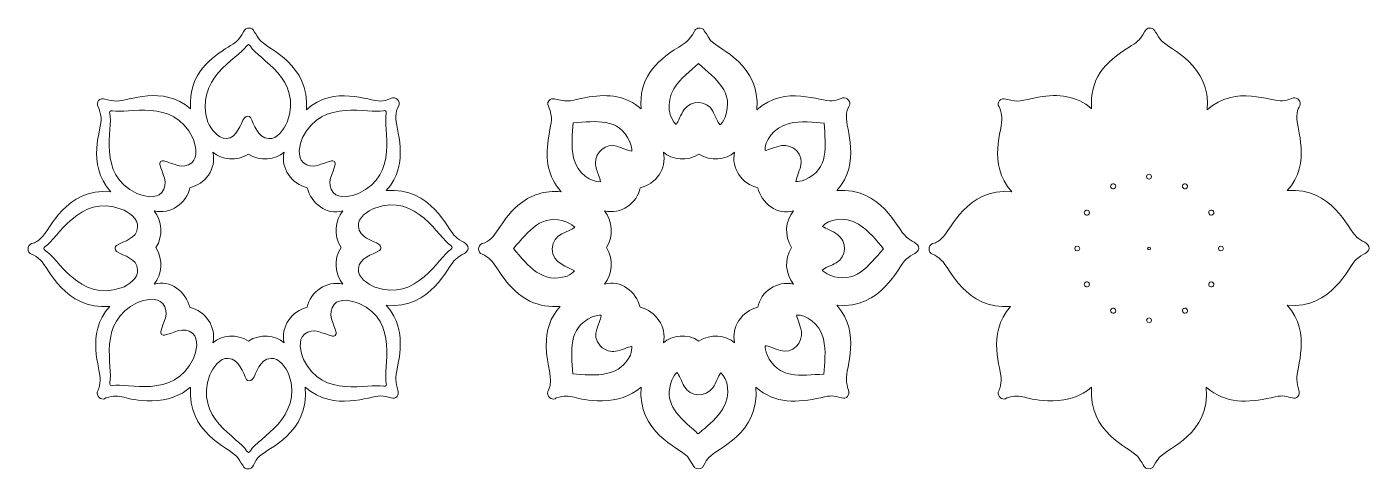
# Model space of a CAD drawing. Header units: inches. Extents: x -1 to 1298, y 1 to 431.
import ezdxf

# ---------------------------------------------------------------- set-up
doc = ezdxf.new("R2010")
doc.units = ezdxf.units.IN
doc.header["$MEASUREMENT"] = 0
doc.layers.add('_U+0421_U+043B_U+043E_U+0439 1', color=7, linetype='Continuous')

msp = doc.modelspace()

# ---------------------------------------------------------------- linework, layer by layer
at = {"layer": '_U+0421_U+043B_U+043E_U+0439 1', "color": 1, "lineweight": 9, "true_color": 0xff0000}
for points, knots in [([(414, 227.2), (405.6, 234.7), (390.7, 275.7), (346.8, 272), (371.1, 299), (355.2, 332.6), (356.1, 343.8), (356.1, 347.5), (357.1, 351.3), (358.9, 354.1), (360.8, 358.7), (356.1, 363.4), (351.5, 361.5), (347.7, 359.7), (344, 358.7), (341.2, 358.7), (330, 358.7), (296.4, 374.6), (269.4, 350.3), (273.1, 394.2), (233, 408.2), (224.6, 417.5), (222.7, 420.3), (220.9, 423.1), (219, 425.9), (217.1, 430.6), (210.6, 430.6), (208.7, 425.9), (204.1, 417.5), (200.3, 414.7), (193.8, 411), (178.9, 401.6), (154.6, 385.8), (157.4, 351.3), (130.4, 374.6), (96.8, 358.7), (85.6, 358.7), (82.8, 358.7), (78.1, 359.7), (74.4, 360.6), (69.7, 362.5), (65.1, 357.8), (67.9, 353.1), (69.7, 350.3), (69.7, 346.6), (70.7, 342.9), (71.6, 331.7), (55.7, 298.1), (80, 271), (36.2, 274.8), (21.2, 233.7), (12.8, 226.3), (10, 223.5), (7.2, 221.6), (3.5, 220.7), (-1.2, 218.8), (-1.2, 212.3), (3.5, 210.4), (6.3, 209.5), (9.1, 207.6), (11.9, 204.8), (20.3, 197.3), (35.2, 156.3), (79.1, 160), (54.8, 133), (70.7, 99.4), (69.7, 88.2), (69.7, 80.7), (66.9, 77.9), (66.9, 76.1), (66.9, 71.4), (72.5, 68.6), (75.3, 71.4), (91, 76.6), (91, 68.6), (120.1, 68.6), (135, 68.6), (147.2, 73.3), (157.4, 81.7), (153.7, 37.8), (193.8, 23.8), (202.2, 14.5), (204.1, 11.7), (205.9, 8.9), (207.8, 6.1), (209.7, 1.4), (216.2, 1.4), (218.1, 6.1), (219.9, 9.8), (221.8, 12.6), (223.7, 14.5), (232.1, 22.9), (272.2, 36.9), (268.4, 81.7), (296.4, 57.4), (331, 73.3), (341.2, 73.3), (344.9, 73.3), (347.7, 72.3), (351.5, 71.4), (356.1, 69.5), (359.9, 74.2), (358, 78.9), (357.1, 82.6), (356.1, 85.4), (356.1, 89.1), (355.2, 100.3), (371.1, 133.9), (346.8, 161), (390.7, 157.2), (405.6, 198.3), (414, 205.7), (416.8, 207.6), (419.6, 210.4), (422.4, 211.3), (424.2, 212.3), (426.1, 214.1), (426.1, 216), (426.1, 221.9), (418.5, 222.7), (414, 227.2)], [0, 0, 0, 0, 1, 1, 1, 2, 2, 2, 3, 3, 3, 4, 4, 4, 5, 5, 5, 6, 6, 6, 7, 7, 7, 8, 8, 8, 9, 9, 9, 10, 10, 10, 11, 11, 11, 12, 12, 12, 13, 13, 13, 14, 14, 14, 15, 15, 15, 16, 16, 16, 17, 17, 17, 18, 18, 18, 19, 19, 19, 20, 20, 20, 21, 21, 21, 22, 22, 22, 23, 23, 23, 24, 24, 24, 25, 25, 25, 26, 26, 26, 27, 27, 27, 28, 28, 28, 29, 29, 29, 30, 30, 30, 31, 31, 31, 32, 32, 32, 33, 33, 33, 34, 34, 34, 35, 35, 35, 36, 36, 36, 37, 37, 37, 38, 38, 38, 39, 39, 39, 40, 40, 40, 40]), ([(850.1, 227.2), (840.9, 235.3), (826.4, 275.7), (782.9, 272), (807.1, 299), (791.3, 332.6), (792.2, 343.8), (792.2, 353.4), (796.9, 353.5), (795.1, 358.2), (794.6, 359.3), (794, 360.1), (793.1, 360.8), (788.7, 364.1), (786.2, 359.4), (778.4, 358.8), (767.4, 357.9), (733, 375.1), (705.5, 350.3), (709.2, 394.2), (669.1, 408.2), (660.7, 417.5), (653.5, 428.3), (654.3, 427.7), (653, 428.5), (650.2, 430.3), (646.2, 429.4), (644.8, 425.9), (640.2, 417.5), (636.4, 414.7), (629.9, 411), (606.1, 396.1), (591.2, 379.9), (593.5, 351.3), (579.1, 363.7), (562.1, 365.8), (543.3, 362.7), (524.1, 359.6), (525.4, 356.9), (510.5, 360.6), (509.9, 360.8), (509.3, 361), (508.7, 361), (506.2, 361.2), (503.9, 359.6), (503.3, 357.3), (502.4, 354.3), (504.5, 353.4), (505.4, 349.6), (508.2, 338.7), (505.9, 337.8), (503.5, 321.2), (500.8, 302.3), (503.1, 285.5), (516.1, 271), (500.1, 272.4), (486.3, 268), (474.3, 257.7), (455.7, 241.7), (453.6, 224.2), (439.6, 220.7), (434.9, 218.8), (434.9, 212.3), (439.6, 210.4), (442.8, 209.3), (445.6, 207.2), (448, 204.8), (454.1, 199.3), (463.8, 175.7), (485.9, 165.1), (495.2, 160.6), (505.1, 159.2), (515.1, 160), (505.5, 149.3), (501.4, 136.6), (501.6, 121.9), (501.9, 101.1), (509.2, 91.3), (503.9, 78.8), (503.6, 78), (503, 76.8), (503, 76.1), (503, 71.4), (508.6, 68.6), (511.4, 71.4), (527.1, 76.6), (527, 68.6), (556.2, 68.6), (570.5, 68.6), (582.8, 72.9), (593.5, 81.7), (589.8, 37.8), (629.9, 23.8), (638.3, 14.5), (645.3, 3.9), (644.9, 3.9), (646.7, 3.1), (649.4, 1.9), (652.9, 2.9), (654.1, 6.1), (655.8, 9.4), (657.4, 11.9), (659, 13.7), (666.9, 22.6), (708.3, 36.1), (704.5, 81.7), (723.6, 65.2), (744.8, 66.6), (767.4, 71.6), (778.5, 74), (778.5, 73.7), (787.6, 71.4), (792.2, 69.5), (795.9, 74.2), (794.1, 78.9), (793.2, 82.6), (792.2, 85.4), (792.2, 89.1), (791.3, 100.3), (807.1, 133.9), (782.9, 161), (826.7, 157.2), (841.7, 198.3), (850.1, 205.7), (852.9, 207.6), (855.7, 210.4), (858.5, 211.3), (860.2, 212.2), (862.2, 214.1), (862.2, 216), (862.2, 221.9), (854.6, 222.7), (850.1, 227.2)], [0, 0, 0, 0, 1, 1, 1, 2, 2, 2, 3, 3, 3, 4, 4, 4, 5, 5, 5, 6, 6, 6, 7, 7, 7, 8, 8, 8, 9, 9, 9, 10, 10, 10, 11, 11, 11, 12, 12, 12, 13, 13, 13, 14, 14, 14, 15, 15, 15, 16, 16, 16, 17, 17, 17, 18, 18, 18, 19, 19, 19, 20, 20, 20, 21, 21, 21, 22, 22, 22, 23, 23, 23, 24, 24, 24, 25, 25, 25, 26, 26, 26, 27, 27, 27, 28, 28, 28, 29, 29, 29, 30, 30, 30, 31, 31, 31, 32, 32, 32, 33, 33, 33, 34, 34, 34, 35, 35, 35, 36, 36, 36, 37, 37, 37, 38, 38, 38, 39, 39, 39, 40, 40, 40, 41, 41, 41, 42, 42, 42, 43, 43, 43, 44, 44, 44, 44]), ([(1298.3, 216), (1298.3, 214.1), (1296.3, 212.2), (1294.5, 211.3), (1291.7, 210.4), (1288.9, 207.6), (1286.1, 205.7), (1277.7, 198.3), (1262.8, 157.2), (1219, 161), (1243.2, 133.9), (1227.4, 100.3), (1228.3, 89.1), (1228.3, 85.4), (1229.2, 82.6), (1230.2, 78.9), (1232, 74.2), (1228.3, 69.5), (1223.6, 71.4), (1214.5, 73.7), (1214.6, 74), (1203.5, 71.6), (1180.9, 66.6), (1159.6, 65.2), (1140.6, 81.7), (1144.4, 36.1), (1103, 22.6), (1095.1, 13.7), (1093.5, 11.9), (1091.9, 9.4), (1090.2, 6.1), (1088.9, 2.9), (1085.5, 1.9), (1082.8, 3.1), (1080.9, 3.9), (1081.4, 3.9), (1074.4, 14.5), (1066, 23.8), (1025.9, 37.8), (1029.6, 81.7), (1018.9, 72.9), (1006.6, 68.6), (992.3, 68.6), (963.2, 68.6), (963.1, 76.6), (947.5, 71.4), (944.7, 68.6), (939.1, 71.4), (939.1, 76.1), (939.1, 77.9), (941.9, 80.7), (941.9, 88.2), (942.8, 99.4), (927, 133), (951.2, 160), (907.4, 156.3), (892.5, 197.3), (884.1, 204.8), (881.3, 207.6), (878.5, 209.5), (875.7, 210.4), (871, 212.3), (871, 218.8), (875.7, 220.7), (879.4, 221.6), (882.2, 223.5), (885, 226.3), (893.4, 233.7), (908.3, 274.8), (952.2, 271), (927.9, 298.1), (943.8, 331.7), (942.8, 342.9), (941.9, 346.6), (941.9, 350.3), (940, 353.1), (937.2, 357.8), (941.9, 362.5), (946.6, 360.6), (961, 357), (959.7, 359.3), (978.3, 362.5), (997.5, 365.9), (1014.8, 364), (1029.6, 351.3), (1027.3, 379.9), (1042.2, 396.1), (1066, 411), (1072.5, 414.7), (1076.2, 417.5), (1080.9, 425.9), (1082.3, 429.4), (1086.3, 430.3), (1089, 428.5), (1090.4, 427.7), (1089.6, 428.3), (1096.8, 417.5), (1105.2, 408.2), (1145.3, 394.2), (1141.5, 350.3), (1169.1, 375.1), (1203.5, 357.9), (1214.5, 358.8), (1222.3, 359.4), (1224.8, 364.1), (1229.2, 360.8), (1230, 360.1), (1230.7, 359.3), (1231.1, 358.2), (1233, 353.5), (1228.3, 353.4), (1228.3, 343.8), (1227.4, 332.6), (1243.2, 299), (1219, 272), (1262.5, 275.7), (1277, 235.3), (1286.1, 227.2), (1290.7, 222.7), (1298.3, 221.9), (1298.3, 216)], [0, 0, 0, 0, 1, 1, 1, 2, 2, 2, 3, 3, 3, 4, 4, 4, 5, 5, 5, 6, 6, 6, 7, 7, 7, 8, 8, 8, 9, 9, 9, 10, 10, 10, 11, 11, 11, 12, 12, 12, 13, 13, 13, 14, 14, 14, 15, 15, 15, 16, 16, 16, 17, 17, 17, 18, 18, 18, 19, 19, 19, 20, 20, 20, 21, 21, 21, 22, 22, 22, 23, 23, 23, 24, 24, 24, 25, 25, 25, 26, 26, 26, 27, 27, 27, 28, 28, 28, 29, 29, 29, 30, 30, 30, 31, 31, 31, 32, 32, 32, 33, 33, 33, 34, 34, 34, 35, 35, 35, 36, 36, 36, 37, 37, 37, 38, 38, 38, 39, 39, 39, 40, 40, 40, 40]), ([(211.5, 411.9), (212.5, 413.8), (214.3, 413.8), (215.3, 411.9), (222.7, 398.9), (266.6, 380.2), (250.7, 338.2), (247.9, 331.7), (241.4, 321.4), (233, 322.4), (221.8, 323.3), (219, 336.3), (215.3, 342.9), (214.3, 344.7), (211.5, 344.7), (209.7, 342.9), (205, 336.3), (203.1, 323.3), (191.9, 322.4), (183.6, 322.4), (177, 331.7), (174.2, 338.2), (160.2, 380.2), (203.1, 399.8), (211.5, 411.9)], [0, 0, 0, 0, 1, 1, 1, 2, 2, 2, 3, 3, 3, 4, 4, 4, 5, 5, 5, 6, 6, 6, 7, 7, 7, 8, 8, 8, 8]), ([(649.1, 395), (666, 379.8), (683.9, 367.7), (674.7, 343.1), (673.2, 339.5), (671.1, 336.7), (669.8, 335.6), (667.7, 337.6), (665.1, 344.9), (662.8, 349.1), (656.9, 360), (641.6, 359.5), (635.2, 350.4), (631.6, 345.4), (629.6, 339), (627.4, 335.9), (620.7, 341.5), (617, 356.8), (625.3, 370.7), (631.2, 380.7), (641.8, 388.7), (649.1, 395)], [0, 0, 0, 0, 1, 1, 1, 2, 2, 2, 3, 3, 3, 4, 4, 4, 5, 5, 5, 6, 6, 6, 7, 7, 7, 7]), ([(79.1, 346.6), (78.1, 348.5), (79.1, 349.4), (81.9, 349.4), (95.9, 345.7), (140.6, 362.5), (159.3, 323.3), (162.1, 316.8), (164.9, 304.6), (158.4, 299), (150, 291.6), (139.7, 299), (131.3, 300.9), (129.4, 301.8), (126.6, 299), (127.6, 297.2), (129.4, 289.7), (136.9, 278.5), (129.4, 270.1), (123.8, 263.6), (112.7, 266.4), (105.2, 269.2), (66, 287.8), (82.8, 332.6), (79.1, 346.6)], [0, 0, 0, 0, 1, 1, 1, 2, 2, 2, 3, 3, 3, 4, 4, 4, 5, 5, 5, 6, 6, 6, 7, 7, 7, 8, 8, 8, 8]), ([(344, 349.4), (345.9, 350.3), (346.8, 349.4), (346.8, 346.6), (343.1, 332.6), (359.9, 287.8), (319.8, 269.2), (313.2, 266.4), (301.1, 263.6), (295.5, 270.1), (288, 278.5), (295.5, 289.7), (297.4, 297.2), (298.3, 299), (295.5, 301.8), (293.6, 300.9), (285.2, 299), (275, 291.6), (266.6, 299), (260, 304.6), (262.8, 316.8), (265.6, 323.3), (285.2, 362.5), (330, 345.7), (344, 349.4)], [0, 0, 0, 0, 1, 1, 1, 2, 2, 2, 3, 3, 3, 4, 4, 4, 5, 5, 5, 6, 6, 6, 7, 7, 7, 8, 8, 8, 8]), ([(549.3, 298.5), (549.3, 295), (551.1, 290.1), (552.3, 286.9), (552.9, 285.1), (553.9, 282.3), (554.2, 280.6), (545.6, 279.8), (532.1, 288.1), (528.1, 303.7), (525.3, 315), (527.1, 328.1), (527.8, 337.8), (550.2, 338.9), (571.6, 343.2), (582.6, 319.2), (584.1, 315.5), (584.6, 312), (584.4, 310.3), (581.6, 310.3), (574.5, 313.7), (569.9, 315), (559.6, 318.1), (549.3, 309.9), (549.3, 298.5)], [0, 0, 0, 0, 1, 1, 1, 2, 2, 2, 3, 3, 3, 4, 4, 4, 5, 5, 5, 6, 6, 6, 7, 7, 7, 8, 8, 8, 8]), ([(770.7, 337.3), (771.9, 314.6), (776, 293.4), (752.1, 282.5), (748.5, 281.1), (745, 280.6), (743.3, 280.7), (743.3, 283.5), (746.6, 290.6), (747.9, 295.2), (751.4, 306.9), (740.6, 317.5), (729.3, 315.7), (723.3, 314.6), (717.4, 311.5), (713.6, 310.9), (712.8, 319.5), (721, 333.1), (736.7, 337), (747.9, 339.8), (761, 338), (770.7, 337.3)], [0, 0, 0, 0, 1, 1, 1, 2, 2, 2, 3, 3, 3, 4, 4, 4, 5, 5, 5, 6, 6, 6, 7, 7, 7, 7]), ([(247.9, 124.6), (239.5, 132), (224.6, 133.9), (213.4, 126.4), (202.2, 133.9), (187.3, 132), (178.9, 124.6), (182.6, 140.4), (171.4, 155.4), (156.5, 159.1), (152.8, 174), (137.8, 186.1), (122, 181.5), (129.4, 190.8), (131.3, 204.8), (123.8, 216.9), (123.8, 216.9), (123.8, 216.9), (123.8, 216.9), (131.3, 228.1), (129.4, 243.1), (122, 252.4), (137.8, 248.7), (153.7, 259.8), (156.5, 274.8), (171.4, 278.5), (182.6, 292.5), (178.9, 309.3), (187.3, 301.8), (202.2, 300), (213.4, 307.4), (224.6, 300), (239.5, 301.8), (247.9, 309.3), (244.2, 293.4), (255.4, 278.5), (270.3, 274.8), (274, 259.8), (289, 247.7), (304.8, 252.4), (297.4, 243.1), (295.5, 229.1), (303, 216.9), (303, 216.9), (303, 216.9), (303, 216.9), (295.5, 205.7), (297.4, 190.8), (304.8, 181.5), (289, 185.2), (273.1, 174), (270.3, 159.1), (255.4, 155.4), (244.2, 140.4), (247.9, 124.6)], [0, 0, 0, 0, 1, 1, 1, 2, 2, 2, 3, 3, 3, 4, 4, 4, 5, 5, 5, 6, 6, 6, 7, 7, 7, 8, 8, 8, 9, 9, 9, 10, 10, 10, 11, 11, 11, 12, 12, 12, 13, 13, 13, 14, 14, 14, 15, 15, 15, 16, 16, 16, 17, 17, 17, 18, 18, 18, 18]), ([(684, 124.6), (675.5, 132.2), (660.5, 133.8), (649.5, 126.4), (638.3, 133.9), (623.4, 132.1), (615, 124.6), (618.7, 140.4), (607.5, 155.4), (592.6, 159.1), (588.8, 174.3), (573.7, 186.1), (558.1, 181.5), (565.7, 191.1), (567.2, 205.1), (559.9, 216.9), (567.4, 228.1), (565.6, 243), (558.1, 252.4), (573.9, 248.7), (589.8, 259.8), (592.6, 274.8), (607.7, 278.5), (618.7, 292.6), (615, 309.3), (623.4, 301.8), (638.3, 300), (649.5, 307.4), (660.7, 300), (675.6, 301.8), (684, 309.3), (680.3, 293.6), (691.2, 278.6), (706.4, 274.8), (710.1, 259.8), (725.1, 247.7), (740.9, 252.4), (733.2, 242.7), (731.8, 228.7), (739, 216.9), (731.7, 205.9), (733.3, 191), (740.9, 181.5), (725, 185.2), (709.2, 174), (706.4, 159.1), (691.5, 155.4), (680.3, 140.4), (684, 124.6)], [0, 0, 0, 0, 1, 1, 1, 2, 2, 2, 3, 3, 3, 4, 4, 4, 5, 5, 5, 6, 6, 6, 7, 7, 7, 8, 8, 8, 9, 9, 9, 10, 10, 10, 11, 11, 11, 12, 12, 12, 13, 13, 13, 14, 14, 14, 15, 15, 15, 16, 16, 16, 16]), ([(16.6, 214.1), (14.7, 215.1), (14.7, 216.9), (16.6, 217.9), (28.7, 225.3), (49.2, 269.2), (90.3, 254.2), (96.8, 251.5), (107.1, 244.9), (106.1, 236.5), (105.2, 225.3), (93.1, 223.5), (85.6, 218.8), (83.7, 217.9), (83.7, 215.1), (85.6, 213.2), (93.1, 208.5), (105.2, 206.7), (106.1, 195.5), (107.1, 187.1), (96.8, 180.6), (90.3, 177.8), (49.2, 163.8), (28.7, 207.6), (16.6, 214.1)], [0, 0, 0, 0, 1, 1, 1, 2, 2, 2, 3, 3, 3, 4, 4, 4, 5, 5, 5, 6, 6, 6, 7, 7, 7, 8, 8, 8, 8]), ([(335.6, 178.7), (329.1, 181.5), (318.8, 188), (319.8, 196.4), (320.7, 207.6), (332.8, 209.5), (340.3, 214.1), (342.1, 215.1), (342.1, 217.9), (340.3, 219.7), (332.8, 224.4), (320.7, 226.3), (319.8, 237.5), (318.8, 245.9), (329.1, 252.4), (335.6, 255.2), (376.7, 270.1), (397.2, 226.3), (409.3, 218.8), (411.2, 217.9), (411.2, 216.9), (409.3, 215.1), (397.2, 207.6), (376.7, 163.8), (335.6, 178.7)], [0, 0, 0, 0, 1, 1, 1, 2, 2, 2, 3, 3, 3, 4, 4, 4, 5, 5, 5, 6, 6, 6, 7, 7, 7, 8, 8, 8, 8]), ([(521.7, 241.6), (525.3, 240), (528.1, 237.9), (529.2, 236.6), (524.6, 231.9), (507.5, 231), (507.5, 215.8), (507.5, 200.9), (523, 198.4), (528.9, 194.3), (527.7, 192.9), (525.3, 190.8), (521.9, 189.3), (497.6, 181.5), (484.7, 198.7), (469.8, 216), (485, 232.7), (497, 250.8), (521.7, 241.6)], [0, 0, 0, 0, 1, 1, 1, 2, 2, 2, 3, 3, 3, 4, 4, 4, 5, 5, 5, 6, 6, 6, 6]), ([(776.2, 190.1), (772.6, 191.6), (769.8, 193.7), (768.7, 195), (770.7, 197.1), (778, 199.7), (782.2, 202), (793, 207.8), (792.8, 223), (783.6, 229.6), (778.5, 233.2), (772.2, 235.2), (769.1, 237.4), (774.6, 244.1), (790, 247.8), (803.9, 239.5), (813.8, 233.6), (821.8, 223), (828.2, 215.7), (812.9, 198.8), (800.9, 180.9), (776.2, 190.1)], [0, 0, 0, 0, 1, 1, 1, 2, 2, 2, 3, 3, 3, 4, 4, 4, 5, 5, 5, 6, 6, 6, 7, 7, 7, 7]), ([(81.9, 83.5), (80, 82.6), (79.1, 83.5), (79.1, 86.3), (82.8, 100.3), (66, 145.1), (106.1, 163.8), (112.6, 166.6), (124.8, 169.4), (130.4, 162.8), (137.8, 154.4), (130.4, 143.2), (128.5, 135.8), (127.6, 133.9), (130.4, 131.1), (132.2, 132), (140.6, 133.9), (150.9, 141.4), (159.3, 133.9), (165.8, 128.3), (163, 116.2), (160.2, 109.6), (140.6, 69.5), (95.9, 86.3), (81.9, 83.5)], [0, 0, 0, 0, 1, 1, 1, 2, 2, 2, 3, 3, 3, 4, 4, 4, 5, 5, 5, 6, 6, 6, 7, 7, 7, 8, 8, 8, 8]), ([(346.8, 85.4), (347.7, 83.5), (346.8, 82.6), (344, 82.6), (330, 86.3), (285.2, 69.5), (266.6, 108.7), (263.8, 115.2), (261, 127.4), (267.5, 133), (275.9, 140.4), (286.2, 133), (294.6, 131.1), (296.4, 130.2), (299.2, 133), (298.3, 134.8), (296.4, 142.3), (289, 153.5), (296.4, 161.9), (302, 168.4), (313.2, 165.6), (320.7, 162.8), (359.9, 145.1), (343.1, 100.3), (346.8, 85.4)], [0, 0, 0, 0, 1, 1, 1, 2, 2, 2, 3, 3, 3, 4, 4, 4, 5, 5, 5, 6, 6, 6, 7, 7, 7, 8, 8, 8, 8]), ([(527.3, 94.8), (526.2, 117.2), (522, 138.7), (546, 149.7), (549.6, 151.1), (553.1, 151.6), (554.8, 151.5), (554.9, 144.8), (543.4, 132.2), (554.2, 121.4), (558.5, 117.1), (564.6, 115.8), (568.7, 116.5), (574.8, 117.5), (580.7, 120.6), (584.5, 121.3), (584.6, 119.5), (584.4, 116.3), (583.1, 112.9), (578.1, 103.3), (571.2, 97.6), (561.4, 95.2), (550.2, 92.3), (537, 94.1), (527.3, 94.8)], [0, 0, 0, 0, 1, 1, 1, 2, 2, 2, 3, 3, 3, 4, 4, 4, 5, 5, 5, 6, 6, 6, 7, 7, 7, 8, 8, 8, 8]), ([(748.6, 135.8), (747.6, 141.9), (744.5, 147.8), (743.9, 151.5), (752.5, 152.3), (766, 144.1), (770, 128.4), (772.8, 117.2), (771, 104.1), (770.3, 94.4), (747.6, 93.3), (726.4, 89.1), (715.4, 113), (714, 116.7), (713.5, 120.1), (713.7, 121.8), (716.5, 121.9), (723.5, 118.5), (728.2, 117.2), (740, 113.7), (750.4, 124.8), (748.6, 135.8)], [0, 0, 0, 0, 1, 1, 1, 2, 2, 2, 3, 3, 3, 4, 4, 4, 5, 5, 5, 6, 6, 6, 7, 7, 7, 7]), ([(215.3, 20.1), (214.3, 18.2), (212.5, 18.2), (211.5, 20.1), (204.1, 33.1), (160.2, 51.8), (176.1, 93.8), (178.9, 100.3), (185.4, 110.6), (193.8, 109.6), (205, 108.7), (207.8, 95.7), (211.5, 89.1), (212.5, 87.3), (215.3, 87.3), (217.1, 89.1), (221.8, 95.7), (223.7, 108.7), (234.9, 109.6), (243.3, 110.6), (249.8, 100.3), (252.6, 93.8), (266.6, 51.8), (222.7, 33.1), (215.3, 20.1)], [0, 0, 0, 0, 1, 1, 1, 2, 2, 2, 3, 3, 3, 4, 4, 4, 5, 5, 5, 6, 6, 6, 7, 7, 7, 8, 8, 8, 8]), ([(643.8, 41), (626.8, 55.7), (615.4, 67.7), (623.2, 88.6), (624.8, 92.2), (626.9, 95), (628.2, 96.1), (630.2, 94.1), (632.8, 86.7), (635.2, 82.6), (641, 71.7), (656.3, 72.2), (662.8, 81.2), (666.3, 86.2), (668.3, 92.6), (670.5, 95.7), (677.2, 90.2), (681, 74.8), (672.7, 60.9), (667.6, 52.5), (659.2, 45.4), (652.4, 39.7), (651.2, 38.6), (650, 37.6), (648.8, 36.6), (647.2, 38.1), (645.5, 39.5), (643.8, 41)], [0, 0, 0, 0, 1, 1, 1, 2, 2, 2, 3, 3, 3, 4, 4, 4, 5, 5, 5, 6, 6, 6, 7, 7, 7, 8, 8, 8, 9, 9, 9, 9])]:
    msp.add_open_spline(points, degree=3, knots=knots, dxfattribs=at)
at = {"layer": '_U+0421_U+043B_U+043E_U+0439 1', "color": 28, "lineweight": 9, "true_color": 0x160a01}
for points, knots in [([(1085.2, 283.1), (1082, 283.1), (1082, 288), (1085.2, 288), (1088.5, 288), (1088.5, 283.1), (1085.2, 283.1)], [0, 0, 0, 0, 1, 1, 1, 2, 2, 2, 2]), ([(1048.3, 275), (1049.9, 272.2), (1054.2, 274.7), (1052.6, 277.5), (1050.9, 280.3), (1046.7, 277.8), (1048.3, 275)], [0, 0, 0, 0, 1, 1, 1, 2, 2, 2, 2]), ([(1117.9, 277.5), (1116.2, 274.6), (1120.5, 272.2), (1122.1, 275), (1123.7, 277.8), (1119.5, 280.3), (1117.9, 277.5)], [0, 0, 0, 0, 1, 1, 1, 2, 2, 2, 2]), ([(1022.9, 252), (1021.2, 249.2), (1025.5, 246.7), (1027.1, 249.5), (1028.7, 252.4), (1024.5, 254.8), (1022.9, 252)], [0, 0, 0, 0, 1, 1, 1, 2, 2, 2, 2]), ([(1143.3, 249.5), (1144.9, 246.7), (1149.2, 249.2), (1147.6, 252), (1145.9, 254.8), (1141.7, 252.4), (1143.3, 249.5)], [0, 0, 0, 0, 1, 1, 1, 2, 2, 2, 2]), ([(1013.2, 216), (1013.2, 212.8), (1018.1, 212.8), (1018.1, 216), (1018.1, 219.2), (1013.2, 219.2), (1013.2, 216)], [0, 0, 0, 0, 1, 1, 1, 2, 2, 2, 2]), ([(1086.6, 216), (1086.6, 216.8), (1086, 217.4), (1085.2, 217.4), (1084.4, 217.4), (1083.8, 216.8), (1083.8, 216), (1083.8, 215.2), (1084.4, 214.6), (1085.2, 214.6), (1086, 214.6), (1086.6, 215.2), (1086.6, 216)], [0, 0, 0, 0, 1, 1, 1, 2, 2, 2, 3, 3, 3, 4, 4, 4, 4]), ([(1152.3, 216), (1152.3, 212.8), (1157.2, 212.8), (1157.2, 216), (1157.2, 219.2), (1152.3, 219.2), (1152.3, 216)], [0, 0, 0, 0, 1, 1, 1, 2, 2, 2, 2]), ([(1022.9, 180), (1024.5, 177.2), (1028.7, 179.6), (1027.1, 182.5), (1025.5, 185.3), (1021.2, 182.8), (1022.9, 180)], [0, 0, 0, 0, 1, 1, 1, 2, 2, 2, 2]), ([(1143.3, 182.5), (1141.7, 179.6), (1145.9, 177.2), (1147.6, 180), (1149.2, 182.8), (1144.9, 185.3), (1143.3, 182.5)], [0, 0, 0, 0, 1, 1, 1, 2, 2, 2, 2]), ([(1048.3, 157), (1046.7, 154.2), (1050.9, 151.7), (1052.6, 154.5), (1054.2, 157.3), (1049.9, 159.8), (1048.3, 157)], [0, 0, 0, 0, 1, 1, 1, 2, 2, 2, 2]), ([(1118.8, 157.9), (1116, 156.3), (1118.4, 152), (1121.2, 153.6), (1124, 155.3), (1121.6, 159.5), (1118.8, 157.9)], [0, 0, 0, 0, 1, 1, 1, 2, 2, 2, 2]), ([(1082.8, 146.5), (1082.8, 143.2), (1087.7, 143.2), (1087.7, 146.5), (1087.7, 149.7), (1082.8, 149.7), (1082.8, 146.5)], [0, 0, 0, 0, 1, 1, 1, 2, 2, 2, 2])]:
    msp.add_open_spline(points, degree=3, knots=knots, dxfattribs=at)

doc.saveas('drawing.dxf')
